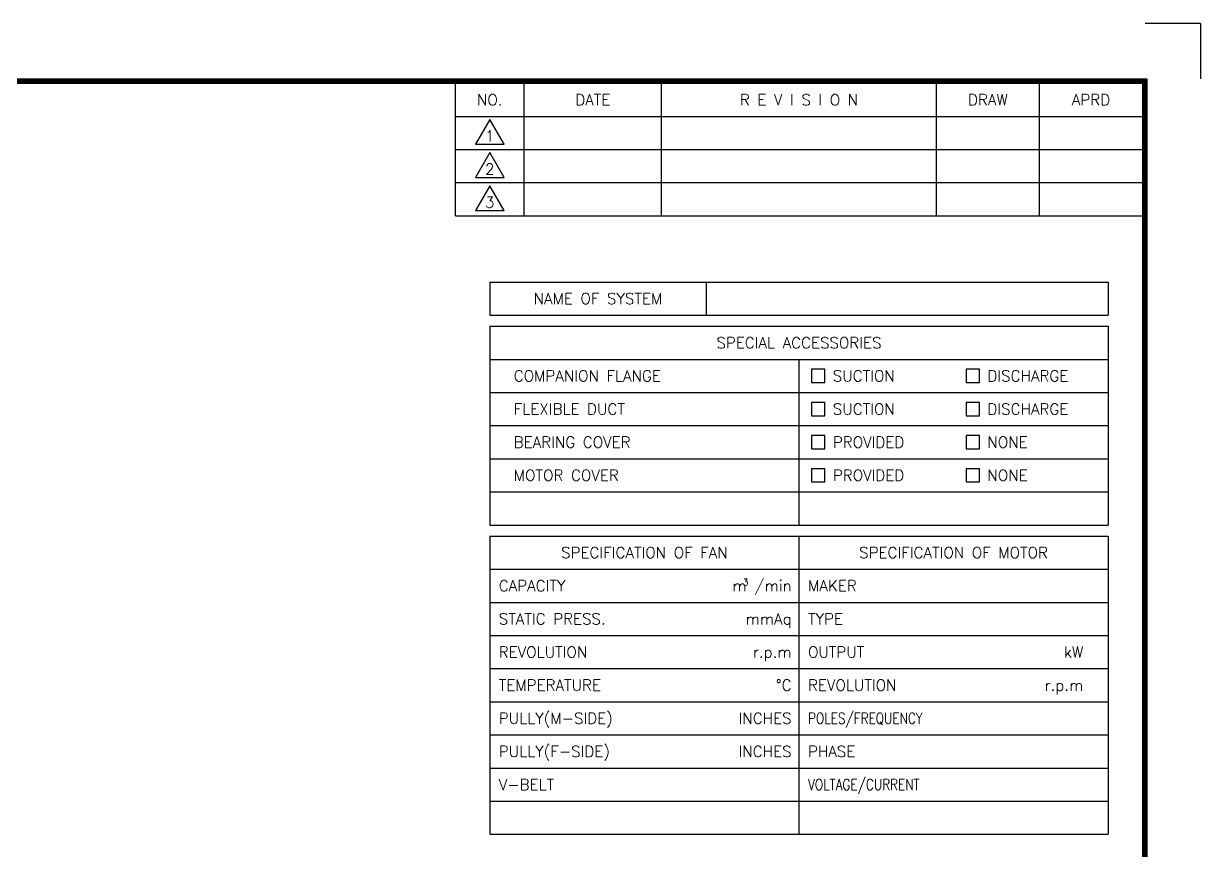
# Model space of a CAD drawing. Extents: x -81 to 345, y -106 to 196.
# Drawn here: x 132.1 to 345.3, y 46.7 to 196.5 of the extents above; entities that cross this region are included whole.
import ezdxf
from ezdxf.enums import TextEntityAlignment as Align

# ---------------------------------------------------------------- set-up
doc = ezdxf.new("R2010")
doc.units = 0
doc.header["$LTSCALE"] = 2.60274
doc.styles.get("Standard").update_dxf_attribs({"font": 'romans.shx', "width": 0.8, "bigfont": 'whgtxt.shx'})

msp = doc.modelspace()

# ---------------------------------------------------------------- linework, layer by layer
at = {"color": 5, "ltscale": 7.808219}
for q in [(335.35, 196.47), (345.35, 186.47)]:
    msp.add_line((345.35, 196.47), q, dxfattribs=at)
at = {"ltscale": 7.808219}
msp.add_line((210.35, 161.67), (210.35, 185.67), dxfattribs=at)
at = {"color": 4, "ltscale": 7.808219}
for p, q in [((222.8, 161.67), (222.8, 185.67)), ((247.7, 161.67), (247.7, 185.67)), ((297.5, 161.67), (297.5, 185.67)), ((316.17, 161.67), (316.17, 185.67)), ((210.35, 179.67), (334.85, 179.67)), ((210.35, 173.67), (334.85, 173.67)), ((210.35, 167.67), (334.85, 167.67)), ((210.35, 161.67), (334.85, 161.67)), ((216.57, 149.67), (328.62, 149.67)), ((216.57, 149.67), (216.57, 143.67)), ((255.79, 149.67), (255.79, 143.67)), ((328.62, 149.67), (328.62, 143.67)), ((216.57, 143.67), (328.62, 143.67)), ((216.57, 141.67), (328.62, 141.67)), ((216.57, 141.67), (216.57, 105.67)), ((328.62, 141.67), (328.62, 105.67)), ((216.57, 135.67), (328.62, 135.67)), ((272.6, 135.67), (272.6, 105.67)), ((216.57, 129.67), (328.62, 129.67)), ((216.57, 123.67), (328.62, 123.67)), ((216.57, 117.67), (328.62, 117.67)), ((216.57, 111.67), (328.62, 111.67)), ((216.57, 105.67), (328.62, 105.67)), ((216.57, 103.67), (328.62, 103.67)), ((216.57, 103.67), (216.57, 49.67)), ((272.6, 103.67), (272.6, 49.67)), ((328.62, 103.67), (328.62, 49.67)), ((216.57, 97.67), (328.62, 97.67)), ((216.57, 91.67), (328.62, 91.67)), ((216.57, 85.67), (328.62, 85.67)), ((216.57, 79.67), (328.62, 79.67)), ((216.57, 73.67), (328.62, 73.67)), ((216.57, 67.67), (328.62, 67.67)), ((216.57, 61.67), (328.62, 61.67)), ((216.57, 55.67), (328.62, 55.67)), ((216.57, 49.67), (328.62, 49.67))]:
    msp.add_line(p, q, dxfattribs=at)
for points in [[(-71.45, 186.47), (335.65, 186.47), (335.65, -96.17), (-71.45, -96.17)], [(-71.35, 186.37), (335.55, 186.37), (335.55, -96.07), (-71.35, -96.07)], [(-71.25, 186.27), (335.45, 186.27), (335.45, -95.97), (-71.25, -95.97)], [(-71.15, 186.17), (335.35, 186.17), (335.35, -95.87), (-71.15, -95.87)], [(-71.05, 186.07), (335.25, 186.07), (335.25, -95.77), (-71.05, -95.77)], [(-70.95, 185.97), (335.15, 185.97), (335.15, -95.67), (-70.95, -95.67)], [(-70.85, 185.87), (335.05, 185.87), (335.05, -95.57), (-70.85, -95.57)], [(-70.75, 185.77), (334.95, 185.77), (334.95, -95.47), (-70.75, -95.47)], [(-70.65, 185.67), (334.85, 185.67), (334.85, -95.37), (-70.65, -95.37)], [(216.57, 179.11), (213.97, 174.61), (219.17, 174.61)], [(216.57, 173.11), (213.97, 168.61), (219.17, 168.61)], [(216.57, 167.11), (213.97, 162.61), (219.17, 162.61)], [(277.27, 131.47), (277.27, 133.87), (274.87, 133.87), (274.87, 131.47)], [(305.29, 131.47), (305.29, 133.87), (302.89, 133.87), (302.89, 131.47)], [(277.27, 125.47), (277.27, 127.87), (274.87, 127.87), (274.87, 125.47)], [(305.29, 125.47), (305.29, 127.87), (302.89, 127.87), (302.89, 125.47)], [(277.27, 119.47), (277.27, 121.87), (274.87, 121.87), (274.87, 119.47)], [(305.29, 119.47), (305.29, 121.87), (302.89, 121.87), (302.89, 119.47)], [(277.27, 113.47), (277.27, 115.87), (274.87, 115.87), (274.87, 113.47)], [(305.29, 113.47), (305.29, 115.87), (302.89, 115.87), (302.89, 113.47)]]:
    msp.add_lwpolyline(points, close=True, dxfattribs=at)

# ---------------------------------------------------------------- texts
for s, p in [('NO.', (216.57, 182.67)), ('DATE', (235.25, 182.67)), ('R E V I S I O N', (272.6, 182.67)), ('DRAW', (306.84, 182.67)), ('APRD', (325.51, 182.67)), ('1', (216.57, 176.11)), ('2', (216.57, 170.11)), ('3', (216.57, 164.11)), ('NAME OF SYSTEM', (236.18, 146.67)), ('SPECIAL ACCESSORIES', (272.6, 138.67)), ('SPECIFICATION OF FAN', (244.59, 100.67)), ('SPECIFICATION OF MOTOR', (300.61, 100.67))]:
    msp.add_text(s, height=2, dxfattribs=at).set_placement(p, align=Align.MIDDLE)
for s, p in [('COMPANION FLANGE', (220.92, 132.67)), ('SUCTION', (278.74, 132.67)), ('DISCHARGE', (306.75, 132.67)), ('FLEXIBLE DUCT', (220.92, 126.67)), ('SUCTION', (278.74, 126.67)), ('DISCHARGE', (306.75, 126.67)), ('BEARING COVER', (220.92, 120.67)), ('PROVIDED', (278.74, 120.67)), ('NONE', (306.75, 120.67)), ('MOTOR COVER', (220.92, 114.67)), ('PROVIDED', (278.74, 114.67)), ('NONE', (306.75, 114.67)), ('CAPACITY', (218.21, 94.67)), ('MAKER', (274.24, 94.67)), ('STATIC PRESS.', (218.21, 88.67)), ('TYPE', (274.24, 88.67)), ('REVOLUTION', (218.21, 82.67)), ('OUTPUT', (274.24, 82.67)), ('TEMPERATURE', (218.21, 76.67)), ('REVOLUTION', (274.24, 76.67)), ('PULLY(M-SIDE)', (218.21, 70.67)), ('PULLY(F-SIDE)', (218.21, 64.67)), ('PHASE', (274.24, 64.67)), ('V-BELT', (218.21, 58.67))]:
    msp.add_text(s, height=2, dxfattribs=at).set_placement(p, align=Align.MIDDLE_LEFT)
for s, p in [('m /min', (271.26, 94.67)), ('mmAq', (271.26, 88.67)), ('kW', (324.12, 82.67)), ('r.p.m', (271.26, 82.67)), ('%%DC', (271.26, 76.67)), ('r.p.m', (324.12, 76.67)), ('INCHES', (271.26, 70.67)), ('INCHES', (271.26, 64.67))]:
    msp.add_text(s, height=2, dxfattribs=at).set_placement(p, align=Align.MIDDLE_RIGHT)
msp.add_text('3', height=1.2, dxfattribs=at).set_placement((262.42, 94.74))
at = {"color": 4, "ltscale": 7.808219, "width": 0.8}
for s, p in [('POLES/FREQUENCY', (274.24, 70.67)), ('VOLTAGE/CURRENT', (274.24, 58.67))]:
    msp.add_text(s, height=2, dxfattribs=at).set_placement(p, align=Align.MIDDLE_LEFT)

doc.saveas('drawing.dxf')
